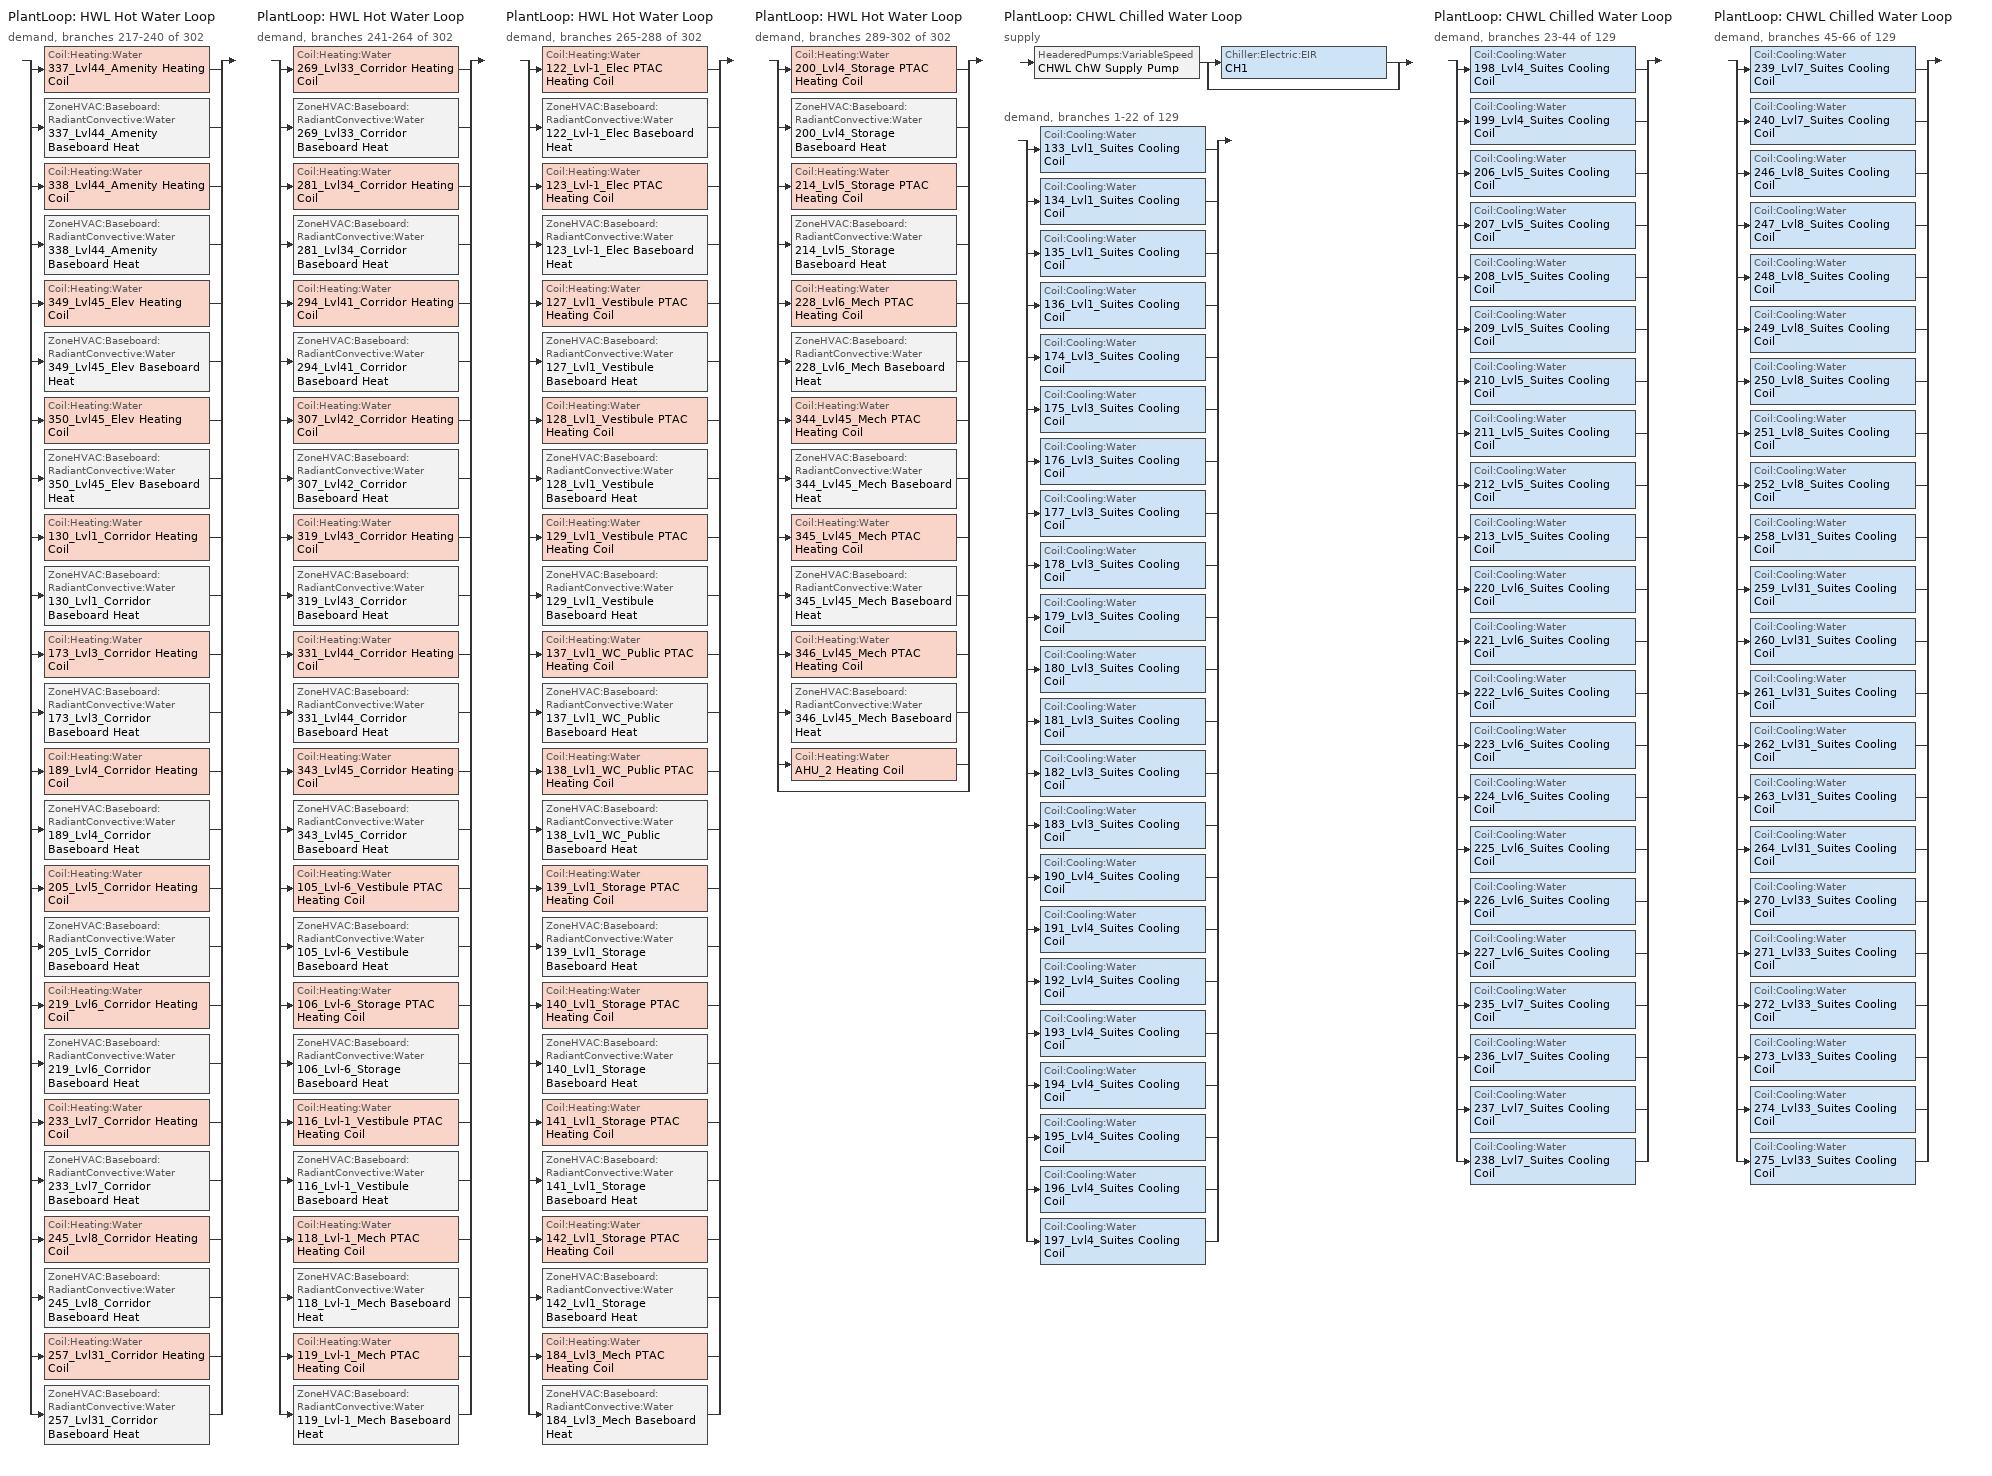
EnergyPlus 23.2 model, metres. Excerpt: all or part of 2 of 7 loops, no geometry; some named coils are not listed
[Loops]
PlantLoop 'HWL Hot Water Loop'
 demand, branches 217-240 of 302: split
  | Coil:Heating:Water '337_Lvl44_Amenity Heating Coil'
  | ZoneHVAC:Baseboard:RadiantConvective:Water '337_Lvl44_Amenity Baseboard Heat'
  | Coil:Heating:Water '338_Lvl44_Amenity Heating Coil'
  | ZoneHVAC:Baseboard:RadiantConvective:Water '338_Lvl44_Amenity Baseboard Heat'
  | Coil:Heating:Water '349_Lvl45_Elev Heating Coil'
  | ZoneHVAC:Baseboard:RadiantConvective:Water '349_Lvl45_Elev Baseboard Heat'
  | Coil:Heating:Water '350_Lvl45_Elev Heating Coil'
  | ZoneHVAC:Baseboard:RadiantConvective:Water '350_Lvl45_Elev Baseboard Heat'
  | Coil:Heating:Water '130_Lvl1_Corridor Heating Coil'
  | ZoneHVAC:Baseboard:RadiantConvective:Water '130_Lvl1_Corridor Baseboard Heat'
  | Coil:Heating:Water '173_Lvl3_Corridor Heating Coil'
  | ZoneHVAC:Baseboard:RadiantConvective:Water '173_Lvl3_Corridor Baseboard Heat'
  | Coil:Heating:Water '189_Lvl4_Corridor Heating Coil'
  | ZoneHVAC:Baseboard:RadiantConvective:Water '189_Lvl4_Corridor Baseboard Heat'
  | Coil:Heating:Water '205_Lvl5_Corridor Heating Coil'
  | ZoneHVAC:Baseboard:RadiantConvective:Water '205_Lvl5_Corridor Baseboard Heat'
  | Coil:Heating:Water '219_Lvl6_Corridor Heating Coil'
  | ZoneHVAC:Baseboard:RadiantConvective:Water '219_Lvl6_Corridor Baseboard Heat'
  | Coil:Heating:Water '233_Lvl7_Corridor Heating Coil'
  | ZoneHVAC:Baseboard:RadiantConvective:Water '233_Lvl7_Corridor Baseboard Heat'
  | Coil:Heating:Water '245_Lvl8_Corridor Heating Coil'
  | ZoneHVAC:Baseboard:RadiantConvective:Water '245_Lvl8_Corridor Baseboard Heat'
  | Coil:Heating:Water '257_Lvl31_Corridor Heating Coil'
  | ZoneHVAC:Baseboard:RadiantConvective:Water '257_Lvl31_Corridor Baseboard Heat'
PlantLoop 'HWL Hot Water Loop'
 demand, branches 241-264 of 302: split
  | Coil:Heating:Water '269_Lvl33_Corridor Heating Coil'
  | ZoneHVAC:Baseboard:RadiantConvective:Water '269_Lvl33_Corridor Baseboard Heat'
  | Coil:Heating:Water '281_Lvl34_Corridor Heating Coil'
  | ZoneHVAC:Baseboard:RadiantConvective:Water '281_Lvl34_Corridor Baseboard Heat'
  | Coil:Heating:Water '294_Lvl41_Corridor Heating Coil'
  | ZoneHVAC:Baseboard:RadiantConvective:Water '294_Lvl41_Corridor Baseboard Heat'
  | Coil:Heating:Water '307_Lvl42_Corridor Heating Coil'
  | ZoneHVAC:Baseboard:RadiantConvective:Water '307_Lvl42_Corridor Baseboard Heat'
  | Coil:Heating:Water '319_Lvl43_Corridor Heating Coil'
  | ZoneHVAC:Baseboard:RadiantConvective:Water '319_Lvl43_Corridor Baseboard Heat'
  | Coil:Heating:Water '331_Lvl44_Corridor Heating Coil'
  | ZoneHVAC:Baseboard:RadiantConvective:Water '331_Lvl44_Corridor Baseboard Heat'
  | Coil:Heating:Water '343_Lvl45_Corridor Heating Coil'
  | ZoneHVAC:Baseboard:RadiantConvective:Water '343_Lvl45_Corridor Baseboard Heat'
  | Coil:Heating:Water '105_Lvl-6_Vestibule PTAC Heating Coil'
  | ZoneHVAC:Baseboard:RadiantConvective:Water '105_Lvl-6_Vestibule Baseboard Heat'
  | Coil:Heating:Water '106_Lvl-6_Storage PTAC Heating Coil'
  | ZoneHVAC:Baseboard:RadiantConvective:Water '106_Lvl-6_Storage Baseboard Heat'
  | Coil:Heating:Water '116_Lvl-1_Vestibule PTAC Heating Coil'
  | ZoneHVAC:Baseboard:RadiantConvective:Water '116_Lvl-1_Vestibule Baseboard Heat'
  | Coil:Heating:Water '118_Lvl-1_Mech PTAC Heating Coil'
  | ZoneHVAC:Baseboard:RadiantConvective:Water '118_Lvl-1_Mech Baseboard Heat'
  | Coil:Heating:Water '119_Lvl-1_Mech PTAC Heating Coil'
  | ZoneHVAC:Baseboard:RadiantConvective:Water '119_Lvl-1_Mech Baseboard Heat'
PlantLoop 'HWL Hot Water Loop'
 demand, branches 265-288 of 302: split
  | Coil:Heating:Water '122_Lvl-1_Elec PTAC Heating Coil'
  | ZoneHVAC:Baseboard:RadiantConvective:Water '122_Lvl-1_Elec Baseboard Heat'
  | Coil:Heating:Water '123_Lvl-1_Elec PTAC Heating Coil'
  | ZoneHVAC:Baseboard:RadiantConvective:Water '123_Lvl-1_Elec Baseboard Heat'
  | Coil:Heating:Water '127_Lvl1_Vestibule PTAC Heating Coil'
  | ZoneHVAC:Baseboard:RadiantConvective:Water '127_Lvl1_Vestibule Baseboard Heat'
  | Coil:Heating:Water '128_Lvl1_Vestibule PTAC Heating Coil'
  | ZoneHVAC:Baseboard:RadiantConvective:Water '128_Lvl1_Vestibule Baseboard Heat'
  | Coil:Heating:Water '129_Lvl1_Vestibule PTAC Heating Coil'
  | ZoneHVAC:Baseboard:RadiantConvective:Water '129_Lvl1_Vestibule Baseboard Heat'
  | Coil:Heating:Water '137_Lvl1_WC_Public PTAC Heating Coil'
  | ZoneHVAC:Baseboard:RadiantConvective:Water '137_Lvl1_WC_Public Baseboard Heat'
  | Coil:Heating:Water '138_Lvl1_WC_Public PTAC Heating Coil'
  | ZoneHVAC:Baseboard:RadiantConvective:Water '138_Lvl1_WC_Public Baseboard Heat'
  | Coil:Heating:Water '139_Lvl1_Storage PTAC Heating Coil'
  | ZoneHVAC:Baseboard:RadiantConvective:Water '139_Lvl1_Storage Baseboard Heat'
  | Coil:Heating:Water '140_Lvl1_Storage PTAC Heating Coil'
  | ZoneHVAC:Baseboard:RadiantConvective:Water '140_Lvl1_Storage Baseboard Heat'
  | Coil:Heating:Water '141_Lvl1_Storage PTAC Heating Coil'
  | ZoneHVAC:Baseboard:RadiantConvective:Water '141_Lvl1_Storage Baseboard Heat'
  | Coil:Heating:Water '142_Lvl1_Storage PTAC Heating Coil'
  | ZoneHVAC:Baseboard:RadiantConvective:Water '142_Lvl1_Storage Baseboard Heat'
  | Coil:Heating:Water '184_Lvl3_Mech PTAC Heating Coil'
  | ZoneHVAC:Baseboard:RadiantConvective:Water '184_Lvl3_Mech Baseboard Heat'
PlantLoop 'HWL Hot Water Loop'
 demand, branches 289-302 of 302: split
  | Coil:Heating:Water '200_Lvl4_Storage PTAC Heating Coil'
  | ZoneHVAC:Baseboard:RadiantConvective:Water '200_Lvl4_Storage Baseboard Heat'
  | Coil:Heating:Water '214_Lvl5_Storage PTAC Heating Coil'
  | ZoneHVAC:Baseboard:RadiantConvective:Water '214_Lvl5_Storage Baseboard Heat'
  | Coil:Heating:Water '228_Lvl6_Mech PTAC Heating Coil'
  | ZoneHVAC:Baseboard:RadiantConvective:Water '228_Lvl6_Mech Baseboard Heat'
  | Coil:Heating:Water '344_Lvl45_Mech PTAC Heating Coil'
  | ZoneHVAC:Baseboard:RadiantConvective:Water '344_Lvl45_Mech Baseboard Heat'
  | Coil:Heating:Water '345_Lvl45_Mech PTAC Heating Coil'
  | ZoneHVAC:Baseboard:RadiantConvective:Water '345_Lvl45_Mech Baseboard Heat'
  | Coil:Heating:Water '346_Lvl45_Mech PTAC Heating Coil'
  | ZoneHVAC:Baseboard:RadiantConvective:Water '346_Lvl45_Mech Baseboard Heat'
  | Coil:Heating:Water 'AHU_2 Heating Coil'
  | bypass
PlantLoop 'CHWL Chilled Water Loop'
 supply: HeaderedPumps:VariableSpeed 'CHWL ChW Supply Pump' > split
  | Chiller:Electric:EIR 'CH1'
  | bypass
 demand, branches 1-22 of 129: split
  | Coil:Cooling:Water '133_Lvl1_Suites Cooling Coil'
  | Coil:Cooling:Water '134_Lvl1_Suites Cooling Coil'
  | Coil:Cooling:Water '135_Lvl1_Suites Cooling Coil'
  | Coil:Cooling:Water '136_Lvl1_Suites Cooling Coil'
  | Coil:Cooling:Water '174_Lvl3_Suites Cooling Coil'
  | Coil:Cooling:Water '175_Lvl3_Suites Cooling Coil'
  | Coil:Cooling:Water '176_Lvl3_Suites Cooling Coil'
  | Coil:Cooling:Water '177_Lvl3_Suites Cooling Coil'
  | Coil:Cooling:Water '178_Lvl3_Suites Cooling Coil'
  | Coil:Cooling:Water '179_Lvl3_Suites Cooling Coil'
  | Coil:Cooling:Water '180_Lvl3_Suites Cooling Coil'
  | Coil:Cooling:Water '181_Lvl3_Suites Cooling Coil'
  | Coil:Cooling:Water '182_Lvl3_Suites Cooling Coil'
  | Coil:Cooling:Water '183_Lvl3_Suites Cooling Coil'
  | Coil:Cooling:Water '190_Lvl4_Suites Cooling Coil'
  | Coil:Cooling:Water '191_Lvl4_Suites Cooling Coil'
  | Coil:Cooling:Water '192_Lvl4_Suites Cooling Coil'
  | Coil:Cooling:Water '193_Lvl4_Suites Cooling Coil'
  | Coil:Cooling:Water '194_Lvl4_Suites Cooling Coil'
  | Coil:Cooling:Water '195_Lvl4_Suites Cooling Coil'
  | Coil:Cooling:Water '196_Lvl4_Suites Cooling Coil'
  | Coil:Cooling:Water '197_Lvl4_Suites Cooling Coil'
PlantLoop 'CHWL Chilled Water Loop'
 demand, branches 23-44 of 129: split
  | Coil:Cooling:Water '198_Lvl4_Suites Cooling Coil'
  | Coil:Cooling:Water '199_Lvl4_Suites Cooling Coil'
  | Coil:Cooling:Water '206_Lvl5_Suites Cooling Coil'
  | Coil:Cooling:Water '207_Lvl5_Suites Cooling Coil'
  | Coil:Cooling:Water '208_Lvl5_Suites Cooling Coil'
  | Coil:Cooling:Water '209_Lvl5_Suites Cooling Coil'
  | Coil:Cooling:Water '210_Lvl5_Suites Cooling Coil'
  | Coil:Cooling:Water '211_Lvl5_Suites Cooling Coil'
  | Coil:Cooling:Water '212_Lvl5_Suites Cooling Coil'
  | Coil:Cooling:Water '213_Lvl5_Suites Cooling Coil'
  | Coil:Cooling:Water '220_Lvl6_Suites Cooling Coil'
  | Coil:Cooling:Water '221_Lvl6_Suites Cooling Coil'
  | Coil:Cooling:Water '222_Lvl6_Suites Cooling Coil'
  | Coil:Cooling:Water '223_Lvl6_Suites Cooling Coil'
  | Coil:Cooling:Water '224_Lvl6_Suites Cooling Coil'
  | Coil:Cooling:Water '225_Lvl6_Suites Cooling Coil'
  | Coil:Cooling:Water '226_Lvl6_Suites Cooling Coil'
  | Coil:Cooling:Water '227_Lvl6_Suites Cooling Coil'
  | Coil:Cooling:Water '235_Lvl7_Suites Cooling Coil'
  | Coil:Cooling:Water '236_Lvl7_Suites Cooling Coil'
  | Coil:Cooling:Water '237_Lvl7_Suites Cooling Coil'
  | Coil:Cooling:Water '238_Lvl7_Suites Cooling Coil'
PlantLoop 'CHWL Chilled Water Loop'
 demand, branches 45-66 of 129: split
  | Coil:Cooling:Water '239_Lvl7_Suites Cooling Coil'
  | Coil:Cooling:Water '240_Lvl7_Suites Cooling Coil'
  | Coil:Cooling:Water '246_Lvl8_Suites Cooling Coil'
  | Coil:Cooling:Water '247_Lvl8_Suites Cooling Coil'
  | Coil:Cooling:Water '248_Lvl8_Suites Cooling Coil'
  | Coil:Cooling:Water '249_Lvl8_Suites Cooling Coil'
  | Coil:Cooling:Water '250_Lvl8_Suites Cooling Coil'
  | Coil:Cooling:Water '251_Lvl8_Suites Cooling Coil'
  | Coil:Cooling:Water '252_Lvl8_Suites Cooling Coil'
  | Coil:Cooling:Water '258_Lvl31_Suites Cooling Coil'
  | Coil:Cooling:Water '259_Lvl31_Suites Cooling Coil'
  | Coil:Cooling:Water '260_Lvl31_Suites Cooling Coil'
  | Coil:Cooling:Water '261_Lvl31_Suites Cooling Coil'
  | Coil:Cooling:Water '262_Lvl31_Suites Cooling Coil'
  | Coil:Cooling:Water '263_Lvl31_Suites Cooling Coil'
  | Coil:Cooling:Water '264_Lvl31_Suites Cooling Coil'
  | Coil:Cooling:Water '270_Lvl33_Suites Cooling Coil'
  | Coil:Cooling:Water '271_Lvl33_Suites Cooling Coil'
  | Coil:Cooling:Water '272_Lvl33_Suites Cooling Coil'
  | Coil:Cooling:Water '273_Lvl33_Suites Cooling Coil'
  | Coil:Cooling:Water '274_Lvl33_Suites Cooling Coil'
  | Coil:Cooling:Water '275_Lvl33_Suites Cooling Coil'
[DesignSpecification:OutdoorAir]
No_OA: Outdoor Air Method=Sum; Outdoor Air Flow per Person {m3/s-person}=0; Outdoor Air Flow per Zone Floor Area {m3/s-m2}=0
[DesignSpecification:ZoneAirDistribution]
Ez_0.8: Zone Air Distribution Effectiveness in Cooling Mode=0.8; Zone Air Distribution Effectiveness in Heating Mode=0.8
[Sizing:Zone] Zone Cooling Design Supply Air Temperature Input Method=SupplyAirTemperature; Zone Cooling Design Supply Air Temperature {C}=14; Zone Cooling Design Supply Air Temperature Difference {deltaC}=11.11; Zone Heating Design Supply Air Temperature Input Method=SupplyAirTemperature; Zone Heating Design Supply Air Temperature {C}=50; Zone Heating Design Supply Air Temperature Difference {deltaC}=30; Zone Cooling Design Supply Air Humidity Ratio {kgWater/kgDryAir}=0.008; Zone Heating Design Supply Air Humidity Ratio {kgWater/kgDryAir}=0.008; Design Specification Outdoor Air Object=No_OA; Cooling Design Air Flow Method=Flow/Zone; Cooling Design Air Flow Rate {m3/s}=0.024; Cooling Minimum Air Flow Fraction=0; Heating Design Air Flow Method=DesignDay; Heating Design Air Flow Rate {m3/s}=0; Heating Maximum Air Flow Fraction=0; Design Specification Zone Air Distribution Object=Ez_0.8
105_Lvl-6_Vestibule; 106_Lvl-6_Storage; 116_Lvl-1_Vestibule; 118_Lvl-1_Mech; 119_Lvl-1_Mech; 122_Lvl-1_Elec; 123_Lvl-1_Elec; 127_Lvl1_Vestibule; 128_Lvl1_Vestibule; 129_Lvl1_Vestibule; 137_Lvl1_WC_Public; 138_Lvl1_WC_Public; 139_Lvl1_Storage; 140_Lvl1_Storage; 141_Lvl1_Storage; 142_Lvl1_Storage; 184_Lvl3_Mech; 200_Lvl4_Storage; 214_Lvl5_Storage; 228_Lvl6_Mech; 344_Lvl45_Mech; 345_Lvl45_Mech; 346_Lvl45_Mech
[Sizing:Plant]
CHWL Chilled Water Loop: Loop Type=Cooling; Design Loop Exit Temperature {C}=7.22; Loop Design Temperature Difference {deltaC}=6.67
[ZoneControl:Thermostat] Control Type Schedule=HVACTemplate-Always 4; Control 1=HtgOnly_Tstat_Template Dual SP Control
Name | Zone or ZoneList
105_Lvl-6_Vestibule Thermostat | 105_Lvl-6_Vestibule
106_Lvl-6_Storage Thermostat | 106_Lvl-6_Storage
116_Lvl-1_Vestibule Thermostat | 116_Lvl-1_Vestibule
118_Lvl-1_Mech Thermostat | 118_Lvl-1_Mech
119_Lvl-1_Mech Thermostat | 119_Lvl-1_Mech
122_Lvl-1_Elec Thermostat | 122_Lvl-1_Elec
123_Lvl-1_Elec Thermostat | 123_Lvl-1_Elec
127_Lvl1_Vestibule Thermostat | 127_Lvl1_Vestibule
128_Lvl1_Vestibule Thermostat | 128_Lvl1_Vestibule
129_Lvl1_Vestibule Thermostat | 129_Lvl1_Vestibule
137_Lvl1_WC_Public Thermostat | 137_Lvl1_WC_Public
138_Lvl1_WC_Public Thermostat | 138_Lvl1_WC_Public
139_Lvl1_Storage Thermostat | 139_Lvl1_Storage
140_Lvl1_Storage Thermostat | 140_Lvl1_Storage
141_Lvl1_Storage Thermostat | 141_Lvl1_Storage
142_Lvl1_Storage Thermostat | 142_Lvl1_Storage
184_Lvl3_Mech Thermostat | 184_Lvl3_Mech
200_Lvl4_Storage Thermostat | 200_Lvl4_Storage
214_Lvl5_Storage Thermostat | 214_Lvl5_Storage
228_Lvl6_Mech Thermostat | 228_Lvl6_Mech
344_Lvl45_Mech Thermostat | 344_Lvl45_Mech
345_Lvl45_Mech Thermostat | 345_Lvl45_Mech
346_Lvl45_Mech Thermostat | 346_Lvl45_Mech
[ThermostatSetpoint:DualSetpoint]
HtgOnly_Tstat_Template Dual SP Control: Heating Setpoint Temperature Schedule=Corr_18C_Ann; Cooling Setpoint Temperature Schedule=NoClg_Ann
[ZoneHVAC:FourPipeFanCoil] Capacity Control Method=CyclingFan; Maximum Supply Air Flow Rate {m3/s}=autosize; Maximum Outdoor Air Flow Rate {m3/s}=0; Maximum Cold Water Flow Rate {m3/s}=autosize; Minimum Cold Water Flow Rate {m3/s}=0; Cooling Convergence Tolerance=0.001; Maximum Hot Water Flow Rate {m3/s}=autosize; Minimum Hot Water Flow Rate {m3/s}=0; Heating Convergence Tolerance=0.001
Name | Low Speed Supply Air Flow Ratio | Medium Speed Supply Air Flow Ratio | Supply Air Fan | Cooling Coil | Heating Coil
337_Lvl44_Amenity Fan Coil | 0.7 | 0.85 | 337_Lvl44_Amenity Supply Fan | 337_Lvl44_Amenity Cooling Coil | 337_Lvl44_Amenity Heating Coil
338_Lvl44_Amenity Fan Coil | 0.7 | 0.85 | 338_Lvl44_Amenity Supply Fan | 338_Lvl44_Amenity Cooling Coil | 338_Lvl44_Amenity Heating Coil
349_Lvl45_Elev Fan Coil | 0.7 | 0.85 | 349_Lvl45_Elev Supply Fan | 349_Lvl45_Elev Cooling Coil | 349_Lvl45_Elev Heating Coil
350_Lvl45_Elev Fan Coil | 0.7 | 0.85 | 350_Lvl45_Elev Supply Fan | 350_Lvl45_Elev Cooling Coil | 350_Lvl45_Elev Heating Coil
130_Lvl1_Corridor Fan Coil | 1 | 1 | 130_Lvl1_Corridor Supply Fan | 130_Lvl1_Corridor Cooling Coil | 130_Lvl1_Corridor Heating Coil
173_Lvl3_Corridor Fan Coil | 1 | 1 | 173_Lvl3_Corridor Supply Fan | 173_Lvl3_Corridor Cooling Coil | 173_Lvl3_Corridor Heating Coil
189_Lvl4_Corridor Fan Coil | 1 | 1 | 189_Lvl4_Corridor Supply Fan | 189_Lvl4_Corridor Cooling Coil | 189_Lvl4_Corridor Heating Coil
205_Lvl5_Corridor Fan Coil | 1 | 1 | 205_Lvl5_Corridor Supply Fan | 205_Lvl5_Corridor Cooling Coil | 205_Lvl5_Corridor Heating Coil
219_Lvl6_Corridor Fan Coil | 1 | 1 | 219_Lvl6_Corridor Supply Fan | 219_Lvl6_Corridor Cooling Coil | 219_Lvl6_Corridor Heating Coil
233_Lvl7_Corridor Fan Coil | 1 | 1 | 233_Lvl7_Corridor Supply Fan | 233_Lvl7_Corridor Cooling Coil | 233_Lvl7_Corridor Heating Coil
245_Lvl8_Corridor Fan Coil | 1 | 1 | 245_Lvl8_Corridor Supply Fan | 245_Lvl8_Corridor Cooling Coil | 245_Lvl8_Corridor Heating Coil
257_Lvl31_Corridor Fan Coil | 1 | 1 | 257_Lvl31_Corridor Supply Fan | 257_Lvl31_Corridor Cooling Coil | 257_Lvl31_Corridor Heating Coil
269_Lvl33_Corridor Fan Coil | 1 | 1 | 269_Lvl33_Corridor Supply Fan | 269_Lvl33_Corridor Cooling Coil | 269_Lvl33_Corridor Heating Coil
281_Lvl34_Corridor Fan Coil | 1 | 1 | 281_Lvl34_Corridor Supply Fan | 281_Lvl34_Corridor Cooling Coil | 281_Lvl34_Corridor Heating Coil
294_Lvl41_Corridor Fan Coil | 1 | 1 | 294_Lvl41_Corridor Supply Fan | 294_Lvl41_Corridor Cooling Coil | 294_Lvl41_Corridor Heating Coil
307_Lvl42_Corridor Fan Coil | 1 | 1 | 307_Lvl42_Corridor Supply Fan | 307_Lvl42_Corridor Cooling Coil | 307_Lvl42_Corridor Heating Coil
319_Lvl43_Corridor Fan Coil | 1 | 1 | 319_Lvl43_Corridor Supply Fan | 319_Lvl43_Corridor Cooling Coil | 319_Lvl43_Corridor Heating Coil
331_Lvl44_Corridor Fan Coil | 1 | 1 | 331_Lvl44_Corridor Supply Fan | 331_Lvl44_Corridor Cooling Coil | 331_Lvl44_Corridor Heating Coil
343_Lvl45_Corridor Fan Coil | 1 | 1 | 343_Lvl45_Corridor Supply Fan | 343_Lvl45_Corridor Cooling Coil | 343_Lvl45_Corridor Heating Coil
[ZoneHVAC:PackagedTerminalAirConditioner] Cooling Supply Air Flow Rate {m3/s}=autosize; Heating Supply Air Flow Rate {m3/s}=autosize; No Load Supply Air Flow Rate {m3/s}=0; Cooling Outdoor Air Flow Rate {m3/s}=autosize; Heating Outdoor Air Flow Rate {m3/s}=autosize; No Load Outdoor Air Flow Rate {m3/s}=autosize; Fan Placement=DrawThrough; Supply Air Fan Operating Mode Schedule=HVACTemplate-Always 0
Name | Supply Air Fan | Heating Coil | Cooling Coil
105_Lvl-6_Vestibule PTAC | 105_Lvl-6_Vestibule PTAC Supply Fan | 105_Lvl-6_Vestibule PTAC Heating Coil | 105_Lvl-6_Vestibule PTAC Cooling Coil
106_Lvl-6_Storage PTAC | 106_Lvl-6_Storage PTAC Supply Fan | 106_Lvl-6_Storage PTAC Heating Coil | 106_Lvl-6_Storage PTAC Cooling Coil
116_Lvl-1_Vestibule PTAC | 116_Lvl-1_Vestibule PTAC Supply Fan | 116_Lvl-1_Vestibule PTAC Heating Coil | 116_Lvl-1_Vestibule PTAC Cooling Coil
118_Lvl-1_Mech PTAC | 118_Lvl-1_Mech PTAC Supply Fan | 118_Lvl-1_Mech PTAC Heating Coil | 118_Lvl-1_Mech PTAC Cooling Coil
119_Lvl-1_Mech PTAC | 119_Lvl-1_Mech PTAC Supply Fan | 119_Lvl-1_Mech PTAC Heating Coil | 119_Lvl-1_Mech PTAC Cooling Coil
122_Lvl-1_Elec PTAC | 122_Lvl-1_Elec PTAC Supply Fan | 122_Lvl-1_Elec PTAC Heating Coil | 122_Lvl-1_Elec PTAC Cooling Coil
123_Lvl-1_Elec PTAC | 123_Lvl-1_Elec PTAC Supply Fan | 123_Lvl-1_Elec PTAC Heating Coil | 123_Lvl-1_Elec PTAC Cooling Coil
127_Lvl1_Vestibule PTAC | 127_Lvl1_Vestibule PTAC Supply Fan | 127_Lvl1_Vestibule PTAC Heating Coil | 127_Lvl1_Vestibule PTAC Cooling Coil
128_Lvl1_Vestibule PTAC | 128_Lvl1_Vestibule PTAC Supply Fan | 128_Lvl1_Vestibule PTAC Heating Coil | 128_Lvl1_Vestibule PTAC Cooling Coil
129_Lvl1_Vestibule PTAC | 129_Lvl1_Vestibule PTAC Supply Fan | 129_Lvl1_Vestibule PTAC Heating Coil | 129_Lvl1_Vestibule PTAC Cooling Coil
137_Lvl1_WC_Public PTAC | 137_Lvl1_WC_Public PTAC Supply Fan | 137_Lvl1_WC_Public PTAC Heating Coil | 137_Lvl1_WC_Public PTAC Cooling Coil
138_Lvl1_WC_Public PTAC | 138_Lvl1_WC_Public PTAC Supply Fan | 138_Lvl1_WC_Public PTAC Heating Coil | 138_Lvl1_WC_Public PTAC Cooling Coil
139_Lvl1_Storage PTAC | 139_Lvl1_Storage PTAC Supply Fan | 139_Lvl1_Storage PTAC Heating Coil | 139_Lvl1_Storage PTAC Cooling Coil
140_Lvl1_Storage PTAC | 140_Lvl1_Storage PTAC Supply Fan | 140_Lvl1_Storage PTAC Heating Coil | 140_Lvl1_Storage PTAC Cooling Coil
141_Lvl1_Storage PTAC | 141_Lvl1_Storage PTAC Supply Fan | 141_Lvl1_Storage PTAC Heating Coil | 141_Lvl1_Storage PTAC Cooling Coil
142_Lvl1_Storage PTAC | 142_Lvl1_Storage PTAC Supply Fan | 142_Lvl1_Storage PTAC Heating Coil | 142_Lvl1_Storage PTAC Cooling Coil
184_Lvl3_Mech PTAC | 184_Lvl3_Mech PTAC Supply Fan | 184_Lvl3_Mech PTAC Heating Coil | 184_Lvl3_Mech PTAC Cooling Coil
200_Lvl4_Storage PTAC | 200_Lvl4_Storage PTAC Supply Fan | 200_Lvl4_Storage PTAC Heating Coil | 200_Lvl4_Storage PTAC Cooling Coil
214_Lvl5_Storage PTAC | 214_Lvl5_Storage PTAC Supply Fan | 214_Lvl5_Storage PTAC Heating Coil | 214_Lvl5_Storage PTAC Cooling Coil
228_Lvl6_Mech PTAC | 228_Lvl6_Mech PTAC Supply Fan | 228_Lvl6_Mech PTAC Heating Coil | 228_Lvl6_Mech PTAC Cooling Coil
344_Lvl45_Mech PTAC | 344_Lvl45_Mech PTAC Supply Fan | 344_Lvl45_Mech PTAC Heating Coil | 344_Lvl45_Mech PTAC Cooling Coil
345_Lvl45_Mech PTAC | 345_Lvl45_Mech PTAC Supply Fan | 345_Lvl45_Mech PTAC Heating Coil | 345_Lvl45_Mech PTAC Cooling Coil
346_Lvl45_Mech PTAC | 346_Lvl45_Mech PTAC Supply Fan | 346_Lvl45_Mech PTAC Heating Coil | 346_Lvl45_Mech PTAC Cooling Coil
[ZoneHVAC:Baseboard:RadiantConvective:Water:Design] Heating Design Capacity Method=HeatingDesignCapacity; Convergence Tolerance=0.001; Fraction Radiant=0; Fraction of Radiant Energy Incident on People=0
337_Lvl44_Amenity Baseboard Heat Design Object; 338_Lvl44_Amenity Baseboard Heat Design Object; 349_Lvl45_Elev Baseboard Heat Design Object; 350_Lvl45_Elev Baseboard Heat Design Object; 130_Lvl1_Corridor Baseboard Heat Design Object; 173_Lvl3_Corridor Baseboard Heat Design Object; 189_Lvl4_Corridor Baseboard Heat Design Object; 205_Lvl5_Corridor Baseboard Heat Design Object; 219_Lvl6_Corridor Baseboard Heat Design Object; 233_Lvl7_Corridor Baseboard Heat Design Object; 245_Lvl8_Corridor Baseboard Heat Design Object; 257_Lvl31_Corridor Baseboard Heat Design Object; 269_Lvl33_Corridor Baseboard Heat Design Object; 281_Lvl34_Corridor Baseboard Heat Design Object; 294_Lvl41_Corridor Baseboard Heat Design Object; 307_Lvl42_Corridor Baseboard Heat Design Object; 319_Lvl43_Corridor Baseboard Heat Design Object; 331_Lvl44_Corridor Baseboard Heat Design Object; 343_Lvl45_Corridor Baseboard Heat Design Object; 105_Lvl-6_Vestibule Baseboard Heat Design Object; 106_Lvl-6_Storage Baseboard Heat Design Object; 116_Lvl-1_Vestibule Baseboard Heat Design Object; 118_Lvl-1_Mech Baseboard Heat Design Object; 119_Lvl-1_Mech Baseboard Heat Design Object; 122_Lvl-1_Elec Baseboard Heat Design Object; 123_Lvl-1_Elec Baseboard Heat Design Object; 127_Lvl1_Vestibule Baseboard Heat Design Object; 128_Lvl1_Vestibule Baseboard Heat Design Object; 129_Lvl1_Vestibule Baseboard Heat Design Object; 137_Lvl1_WC_Public Baseboard Heat Design Object; 138_Lvl1_WC_Public Baseboard Heat Design Object; 139_Lvl1_Storage Baseboard Heat Design Object; 140_Lvl1_Storage Baseboard Heat Design Object; 141_Lvl1_Storage Baseboard Heat Design Object; 142_Lvl1_Storage Baseboard Heat Design Object; 184_Lvl3_Mech Baseboard Heat Design Object; 200_Lvl4_Storage Baseboard Heat Design Object; 214_Lvl5_Storage Baseboard Heat Design Object; 228_Lvl6_Mech Baseboard Heat Design Object; 344_Lvl45_Mech Baseboard Heat Design Object; 345_Lvl45_Mech Baseboard Heat Design Object; 346_Lvl45_Mech Baseboard Heat Design Object
[ZoneHVAC:Baseboard:RadiantConvective:Water] Availability Schedule=Always Off; Rated Average Water Temperature {C}=82.2; Rated Water Mass Flow Rate {kg/s}=0.063; Heating Design Capacity {W}=autosize; Maximum Water Flow Rate {m3/s}=autosize
Name | Design Object
337_Lvl44_Amenity Baseboard Heat | 337_Lvl44_Amenity Baseboard Heat Design Object
338_Lvl44_Amenity Baseboard Heat | 338_Lvl44_Amenity Baseboard Heat Design Object
349_Lvl45_Elev Baseboard Heat | 349_Lvl45_Elev Baseboard Heat Design Object
350_Lvl45_Elev Baseboard Heat | 350_Lvl45_Elev Baseboard Heat Design Object
130_Lvl1_Corridor Baseboard Heat | 130_Lvl1_Corridor Baseboard Heat Design Object
173_Lvl3_Corridor Baseboard Heat | 173_Lvl3_Corridor Baseboard Heat Design Object
189_Lvl4_Corridor Baseboard Heat | 189_Lvl4_Corridor Baseboard Heat Design Object
205_Lvl5_Corridor Baseboard Heat | 205_Lvl5_Corridor Baseboard Heat Design Object
219_Lvl6_Corridor Baseboard Heat | 219_Lvl6_Corridor Baseboard Heat Design Object
233_Lvl7_Corridor Baseboard Heat | 233_Lvl7_Corridor Baseboard Heat Design Object
245_Lvl8_Corridor Baseboard Heat | 245_Lvl8_Corridor Baseboard Heat Design Object
257_Lvl31_Corridor Baseboard Heat | 257_Lvl31_Corridor Baseboard Heat Design Object
269_Lvl33_Corridor Baseboard Heat | 269_Lvl33_Corridor Baseboard Heat Design Object
281_Lvl34_Corridor Baseboard Heat | 281_Lvl34_Corridor Baseboard Heat Design Object
294_Lvl41_Corridor Baseboard Heat | 294_Lvl41_Corridor Baseboard Heat Design Object
307_Lvl42_Corridor Baseboard Heat | 307_Lvl42_Corridor Baseboard Heat Design Object
319_Lvl43_Corridor Baseboard Heat | 319_Lvl43_Corridor Baseboard Heat Design Object
331_Lvl44_Corridor Baseboard Heat | 331_Lvl44_Corridor Baseboard Heat Design Object
343_Lvl45_Corridor Baseboard Heat | 343_Lvl45_Corridor Baseboard Heat Design Object
105_Lvl-6_Vestibule Baseboard Heat | 105_Lvl-6_Vestibule Baseboard Heat Design Object
106_Lvl-6_Storage Baseboard Heat | 106_Lvl-6_Storage Baseboard Heat Design Object
116_Lvl-1_Vestibule Baseboard Heat | 116_Lvl-1_Vestibule Baseboard Heat Design Object
118_Lvl-1_Mech Baseboard Heat | 118_Lvl-1_Mech Baseboard Heat Design Object
119_Lvl-1_Mech Baseboard Heat | 119_Lvl-1_Mech Baseboard Heat Design Object
122_Lvl-1_Elec Baseboard Heat | 122_Lvl-1_Elec Baseboard Heat Design Object
123_Lvl-1_Elec Baseboard Heat | 123_Lvl-1_Elec Baseboard Heat Design Object
127_Lvl1_Vestibule Baseboard Heat | 127_Lvl1_Vestibule Baseboard Heat Design Object
128_Lvl1_Vestibule Baseboard Heat | 128_Lvl1_Vestibule Baseboard Heat Design Object
129_Lvl1_Vestibule Baseboard Heat | 129_Lvl1_Vestibule Baseboard Heat Design Object
137_Lvl1_WC_Public Baseboard Heat | 137_Lvl1_WC_Public Baseboard Heat Design Object
138_Lvl1_WC_Public Baseboard Heat | 138_Lvl1_WC_Public Baseboard Heat Design Object
139_Lvl1_Storage Baseboard Heat | 139_Lvl1_Storage Baseboard Heat Design Object
140_Lvl1_Storage Baseboard Heat | 140_Lvl1_Storage Baseboard Heat Design Object
141_Lvl1_Storage Baseboard Heat | 141_Lvl1_Storage Baseboard Heat Design Object
142_Lvl1_Storage Baseboard Heat | 142_Lvl1_Storage Baseboard Heat Design Object
184_Lvl3_Mech Baseboard Heat | 184_Lvl3_Mech Baseboard Heat Design Object
200_Lvl4_Storage Baseboard Heat | 200_Lvl4_Storage Baseboard Heat Design Object
214_Lvl5_Storage Baseboard Heat | 214_Lvl5_Storage Baseboard Heat Design Object
228_Lvl6_Mech Baseboard Heat | 228_Lvl6_Mech Baseboard Heat Design Object
344_Lvl45_Mech Baseboard Heat | 344_Lvl45_Mech Baseboard Heat Design Object
345_Lvl45_Mech Baseboard Heat | 345_Lvl45_Mech Baseboard Heat Design Object
346_Lvl45_Mech Baseboard Heat | 346_Lvl45_Mech Baseboard Heat Design Object
[Zone equipment]
105_Lvl-6_Vestibule: 105_Lvl-6_Vestibule PTAC, 105_Lvl-6_Vestibule Baseboard Heat
106_Lvl-6_Storage: 106_Lvl-6_Storage PTAC, 106_Lvl-6_Storage Baseboard Heat
116_Lvl-1_Vestibule: 116_Lvl-1_Vestibule PTAC, 116_Lvl-1_Vestibule Baseboard Heat
118_Lvl-1_Mech: 118_Lvl-1_Mech PTAC, 118_Lvl-1_Mech Baseboard Heat
119_Lvl-1_Mech: 119_Lvl-1_Mech PTAC, 119_Lvl-1_Mech Baseboard Heat
122_Lvl-1_Elec: 122_Lvl-1_Elec PTAC, 122_Lvl-1_Elec Baseboard Heat
123_Lvl-1_Elec: 123_Lvl-1_Elec PTAC, 123_Lvl-1_Elec Baseboard Heat
127_Lvl1_Vestibule: 127_Lvl1_Vestibule PTAC, 127_Lvl1_Vestibule Baseboard Heat
128_Lvl1_Vestibule: 128_Lvl1_Vestibule PTAC, 128_Lvl1_Vestibule Baseboard Heat
129_Lvl1_Vestibule: 129_Lvl1_Vestibule PTAC, 129_Lvl1_Vestibule Baseboard Heat
137_Lvl1_WC_Public: 137_Lvl1_WC_Public PTAC, 137_Lvl1_WC_Public Baseboard Heat
138_Lvl1_WC_Public: 138_Lvl1_WC_Public PTAC, 138_Lvl1_WC_Public Baseboard Heat
139_Lvl1_Storage: 139_Lvl1_Storage PTAC, 139_Lvl1_Storage Baseboard Heat
140_Lvl1_Storage: 140_Lvl1_Storage PTAC, 140_Lvl1_Storage Baseboard Heat
141_Lvl1_Storage: 141_Lvl1_Storage PTAC, 141_Lvl1_Storage Baseboard Heat
142_Lvl1_Storage: 142_Lvl1_Storage PTAC, 142_Lvl1_Storage Baseboard Heat
184_Lvl3_Mech: 184_Lvl3_Mech PTAC, 184_Lvl3_Mech Baseboard Heat
200_Lvl4_Storage: 200_Lvl4_Storage PTAC, 200_Lvl4_Storage Baseboard Heat
214_Lvl5_Storage: 214_Lvl5_Storage PTAC, 214_Lvl5_Storage Baseboard Heat
228_Lvl6_Mech: 228_Lvl6_Mech PTAC, 228_Lvl6_Mech Baseboard Heat
344_Lvl45_Mech: 344_Lvl45_Mech PTAC, 344_Lvl45_Mech Baseboard Heat
345_Lvl45_Mech: 345_Lvl45_Mech PTAC, 345_Lvl45_Mech Baseboard Heat
346_Lvl45_Mech: 346_Lvl45_Mech PTAC, 346_Lvl45_Mech Baseboard Heat
[Fan:SystemModel] Design Maximum Air Flow Rate {m3/s}=autosize; Speed Control Method=Discrete; Electric Power Minimum Flow Rate Fraction=0; Design Pressure Rise {Pa}=445; Motor Efficiency=0.9; Motor In Air Stream Fraction=1; Design Electric Power Consumption {W}=autosize; Design Power Sizing Method=TotalEfficiencyAndPressure; Fan Total Efficiency=0.7; Number of Speeds=1; Speed 1 Flow Fraction=1; Speed 1 Electric Power Fraction=1
133_Lvl1_Suites Supply Fan; 134_Lvl1_Suites Supply Fan; 135_Lvl1_Suites Supply Fan; 136_Lvl1_Suites Supply Fan; 174_Lvl3_Suites Supply Fan; 175_Lvl3_Suites Supply Fan; 176_Lvl3_Suites Supply Fan; 177_Lvl3_Suites Supply Fan; 178_Lvl3_Suites Supply Fan; 179_Lvl3_Suites Supply Fan; 180_Lvl3_Suites Supply Fan; 181_Lvl3_Suites Supply Fan; 182_Lvl3_Suites Supply Fan; 183_Lvl3_Suites Supply Fan; 190_Lvl4_Suites Supply Fan; 191_Lvl4_Suites Supply Fan; 192_Lvl4_Suites Supply Fan; 193_Lvl4_Suites Supply Fan; 194_Lvl4_Suites Supply Fan; 195_Lvl4_Suites Supply Fan; 196_Lvl4_Suites Supply Fan; 197_Lvl4_Suites Supply Fan; 198_Lvl4_Suites Supply Fan; 199_Lvl4_Suites Supply Fan; 206_Lvl5_Suites Supply Fan; 207_Lvl5_Suites Supply Fan; 208_Lvl5_Suites Supply Fan; 209_Lvl5_Suites Supply Fan; 210_Lvl5_Suites Supply Fan; 211_Lvl5_Suites Supply Fan; 212_Lvl5_Suites Supply Fan; 213_Lvl5_Suites Supply Fan; 220_Lvl6_Suites Supply Fan; 221_Lvl6_Suites Supply Fan; 222_Lvl6_Suites Supply Fan; 223_Lvl6_Suites Supply Fan; 224_Lvl6_Suites Supply Fan; 225_Lvl6_Suites Supply Fan; 226_Lvl6_Suites Supply Fan; 227_Lvl6_Suites Supply Fan; 235_Lvl7_Suites Supply Fan; 236_Lvl7_Suites Supply Fan; 237_Lvl7_Suites Supply Fan; 238_Lvl7_Suites Supply Fan; 239_Lvl7_Suites Supply Fan; 240_Lvl7_Suites Supply Fan; 246_Lvl8_Suites Supply Fan; 247_Lvl8_Suites Supply Fan; 248_Lvl8_Suites Supply Fan; 249_Lvl8_Suites Supply Fan; 250_Lvl8_Suites Supply Fan; 251_Lvl8_Suites Supply Fan; 252_Lvl8_Suites Supply Fan; 258_Lvl31_Suites Supply Fan; 259_Lvl31_Suites Supply Fan; 260_Lvl31_Suites Supply Fan; 261_Lvl31_Suites Supply Fan; 262_Lvl31_Suites Supply Fan; 263_Lvl31_Suites Supply Fan; 264_Lvl31_Suites Supply Fan; 270_Lvl33_Suites Supply Fan; 271_Lvl33_Suites Supply Fan; 272_Lvl33_Suites Supply Fan; 273_Lvl33_Suites Supply Fan; 274_Lvl33_Suites Supply Fan; 275_Lvl33_Suites Supply Fan
[Fan:OnOff] Availability Schedule=HVACTemplate-Always 1; Fan Total Efficiency=0.7; Pressure Rise {Pa}=148.4; Maximum Flow Rate {m3/s}=autosize; Motor Efficiency=0.9; Motor In Airstream Fraction=1
105_Lvl-6_Vestibule PTAC Supply Fan; 106_Lvl-6_Storage PTAC Supply Fan; 116_Lvl-1_Vestibule PTAC Supply Fan; 118_Lvl-1_Mech PTAC Supply Fan; 119_Lvl-1_Mech PTAC Supply Fan; 122_Lvl-1_Elec PTAC Supply Fan; 123_Lvl-1_Elec PTAC Supply Fan; 127_Lvl1_Vestibule PTAC Supply Fan; 128_Lvl1_Vestibule PTAC Supply Fan; 129_Lvl1_Vestibule PTAC Supply Fan; 137_Lvl1_WC_Public PTAC Supply Fan; 138_Lvl1_WC_Public PTAC Supply Fan; 139_Lvl1_Storage PTAC Supply Fan; 140_Lvl1_Storage PTAC Supply Fan; 141_Lvl1_Storage PTAC Supply Fan; 142_Lvl1_Storage PTAC Supply Fan; 184_Lvl3_Mech PTAC Supply Fan; 200_Lvl4_Storage PTAC Supply Fan; 214_Lvl5_Storage PTAC Supply Fan; 228_Lvl6_Mech PTAC Supply Fan; 344_Lvl45_Mech PTAC Supply Fan; 345_Lvl45_Mech PTAC Supply Fan; 346_Lvl45_Mech PTAC Supply Fan
[Coil:Cooling:Water] Design Water Flow Rate {m3/s}=autosize; Design Air Flow Rate {m3/s}=autosize; Design Inlet Water Temperature {C}=autosize; Design Inlet Air Temperature {C}=autosize; Design Outlet Air Temperature {C}=autosize; Design Inlet Air Humidity Ratio {kgWater/kgDryAir}=autosize; Design Outlet Air Humidity Ratio {kgWater/kgDryAir}=autosize; Type of Analysis=DetailedAnalysis; Heat Exchanger Configuration=CrossFlow
133_Lvl1_Suites Cooling Coil; 134_Lvl1_Suites Cooling Coil; 135_Lvl1_Suites Cooling Coil; 136_Lvl1_Suites Cooling Coil; 174_Lvl3_Suites Cooling Coil; 175_Lvl3_Suites Cooling Coil; 176_Lvl3_Suites Cooling Coil; 177_Lvl3_Suites Cooling Coil; 178_Lvl3_Suites Cooling Coil; 179_Lvl3_Suites Cooling Coil; 180_Lvl3_Suites Cooling Coil; 181_Lvl3_Suites Cooling Coil; 182_Lvl3_Suites Cooling Coil; 183_Lvl3_Suites Cooling Coil; 190_Lvl4_Suites Cooling Coil; 191_Lvl4_Suites Cooling Coil; 192_Lvl4_Suites Cooling Coil; 193_Lvl4_Suites Cooling Coil; 194_Lvl4_Suites Cooling Coil; 195_Lvl4_Suites Cooling Coil; 196_Lvl4_Suites Cooling Coil; 197_Lvl4_Suites Cooling Coil; 198_Lvl4_Suites Cooling Coil; 199_Lvl4_Suites Cooling Coil; 206_Lvl5_Suites Cooling Coil; 207_Lvl5_Suites Cooling Coil; 208_Lvl5_Suites Cooling Coil; 209_Lvl5_Suites Cooling Coil; 210_Lvl5_Suites Cooling Coil; 211_Lvl5_Suites Cooling Coil; 212_Lvl5_Suites Cooling Coil; 213_Lvl5_Suites Cooling Coil; 220_Lvl6_Suites Cooling Coil; 221_Lvl6_Suites Cooling Coil; 222_Lvl6_Suites Cooling Coil; 223_Lvl6_Suites Cooling Coil; 224_Lvl6_Suites Cooling Coil; 225_Lvl6_Suites Cooling Coil; 226_Lvl6_Suites Cooling Coil; 227_Lvl6_Suites Cooling Coil; 235_Lvl7_Suites Cooling Coil; 236_Lvl7_Suites Cooling Coil; 237_Lvl7_Suites Cooling Coil; 238_Lvl7_Suites Cooling Coil; 239_Lvl7_Suites Cooling Coil; 240_Lvl7_Suites Cooling Coil; 246_Lvl8_Suites Cooling Coil; 247_Lvl8_Suites Cooling Coil; 248_Lvl8_Suites Cooling Coil; 249_Lvl8_Suites Cooling Coil; 250_Lvl8_Suites Cooling Coil; 251_Lvl8_Suites Cooling Coil; 252_Lvl8_Suites Cooling Coil; 258_Lvl31_Suites Cooling Coil; 259_Lvl31_Suites Cooling Coil; 260_Lvl31_Suites Cooling Coil; 261_Lvl31_Suites Cooling Coil; 262_Lvl31_Suites Cooling Coil; 263_Lvl31_Suites Cooling Coil; 264_Lvl31_Suites Cooling Coil; 270_Lvl33_Suites Cooling Coil; 271_Lvl33_Suites Cooling Coil; 272_Lvl33_Suites Cooling Coil; 273_Lvl33_Suites Cooling Coil; 274_Lvl33_Suites Cooling Coil; 275_Lvl33_Suites Cooling Coil
[Coil:Cooling:DX:SingleSpeed] Availability Schedule=Always Off; Gross Rated Total Cooling Capacity {W}=10; Gross Rated Sensible Heat Ratio=autosize; Gross Rated Cooling COP {W/W}=3; Rated Air Flow Rate {m3/s}=autosize; Total Cooling Capacity Function of Temperature Curve=DX_NECB_CAPft; Energy Input Ratio Function of Temperature Curve=DX_NECB_EIRft; Part Load Fraction Correlation Curve=DX_NECB_EIRfPLR; Nominal Time for Condensate Removal to Begin {s}=0; Ratio of Initial Moisture Evaporation Rate and Steady State Latent Capacity=0; Maximum Cycling Rate {cycles/hr}=0; Latent Capacity Time Constant {s}=0; Condenser Type=AirCooled; Evaporative Condenser Effectiveness=0; Evaporative Condenser Pump Rated Power Consumption {W}=0; Crankcase Heater Capacity {W}=0; Maximum Outdoor Dry-Bulb Temperature for Crankcase Heater Operation {C}=10
Name | Total Cooling Capacity Function of Flow Fraction Curve | Energy Input Ratio Function of Flow Fraction Curve
105_Lvl-6_Vestibule PTAC Cooling Coil | 105_Lvl-6_Vestibule PTAC Cooling Coil Cap-FF | 105_Lvl-6_Vestibule PTAC Cooling Coil EIR-FF
106_Lvl-6_Storage PTAC Cooling Coil | 106_Lvl-6_Storage PTAC Cooling Coil Cap-FF | 106_Lvl-6_Storage PTAC Cooling Coil EIR-FF
116_Lvl-1_Vestibule PTAC Cooling Coil | 116_Lvl-1_Vestibule PTAC Cooling Coil Cap-FF | 116_Lvl-1_Vestibule PTAC Cooling Coil EIR-FF
118_Lvl-1_Mech PTAC Cooling Coil | 118_Lvl-1_Mech PTAC Cooling Coil Cap-FF | 118_Lvl-1_Mech PTAC Cooling Coil EIR-FF
119_Lvl-1_Mech PTAC Cooling Coil | 119_Lvl-1_Mech PTAC Cooling Coil Cap-FF | 119_Lvl-1_Mech PTAC Cooling Coil EIR-FF
122_Lvl-1_Elec PTAC Cooling Coil | 122_Lvl-1_Elec PTAC Cooling Coil Cap-FF | 122_Lvl-1_Elec PTAC Cooling Coil EIR-FF
123_Lvl-1_Elec PTAC Cooling Coil | 123_Lvl-1_Elec PTAC Cooling Coil Cap-FF | 123_Lvl-1_Elec PTAC Cooling Coil EIR-FF
127_Lvl1_Vestibule PTAC Cooling Coil | 127_Lvl1_Vestibule PTAC Cooling Coil Cap-FF | 127_Lvl1_Vestibule PTAC Cooling Coil EIR-FF
128_Lvl1_Vestibule PTAC Cooling Coil | 128_Lvl1_Vestibule PTAC Cooling Coil Cap-FF | 128_Lvl1_Vestibule PTAC Cooling Coil EIR-FF
129_Lvl1_Vestibule PTAC Cooling Coil | 129_Lvl1_Vestibule PTAC Cooling Coil Cap-FF | 129_Lvl1_Vestibule PTAC Cooling Coil EIR-FF
137_Lvl1_WC_Public PTAC Cooling Coil | 137_Lvl1_WC_Public PTAC Cooling Coil Cap-FF | 137_Lvl1_WC_Public PTAC Cooling Coil EIR-FF
138_Lvl1_WC_Public PTAC Cooling Coil | 138_Lvl1_WC_Public PTAC Cooling Coil Cap-FF | 138_Lvl1_WC_Public PTAC Cooling Coil EIR-FF
139_Lvl1_Storage PTAC Cooling Coil | 139_Lvl1_Storage PTAC Cooling Coil Cap-FF | 139_Lvl1_Storage PTAC Cooling Coil EIR-FF
140_Lvl1_Storage PTAC Cooling Coil | 140_Lvl1_Storage PTAC Cooling Coil Cap-FF | 140_Lvl1_Storage PTAC Cooling Coil EIR-FF
141_Lvl1_Storage PTAC Cooling Coil | 141_Lvl1_Storage PTAC Cooling Coil Cap-FF | 141_Lvl1_Storage PTAC Cooling Coil EIR-FF
142_Lvl1_Storage PTAC Cooling Coil | 142_Lvl1_Storage PTAC Cooling Coil Cap-FF | 142_Lvl1_Storage PTAC Cooling Coil EIR-FF
184_Lvl3_Mech PTAC Cooling Coil | 184_Lvl3_Mech PTAC Cooling Coil Cap-FF | 184_Lvl3_Mech PTAC Cooling Coil EIR-FF
200_Lvl4_Storage PTAC Cooling Coil | 200_Lvl4_Storage PTAC Cooling Coil Cap-FF | 200_Lvl4_Storage PTAC Cooling Coil EIR-FF
214_Lvl5_Storage PTAC Cooling Coil | 214_Lvl5_Storage PTAC Cooling Coil Cap-FF | 214_Lvl5_Storage PTAC Cooling Coil EIR-FF
228_Lvl6_Mech PTAC Cooling Coil | 228_Lvl6_Mech PTAC Cooling Coil Cap-FF | 228_Lvl6_Mech PTAC Cooling Coil EIR-FF
344_Lvl45_Mech PTAC Cooling Coil | 344_Lvl45_Mech PTAC Cooling Coil Cap-FF | 344_Lvl45_Mech PTAC Cooling Coil EIR-FF
345_Lvl45_Mech PTAC Cooling Coil | 345_Lvl45_Mech PTAC Cooling Coil Cap-FF | 345_Lvl45_Mech PTAC Cooling Coil EIR-FF
346_Lvl45_Mech PTAC Cooling Coil | 346_Lvl45_Mech PTAC Cooling Coil Cap-FF | 346_Lvl45_Mech PTAC Cooling Coil EIR-FF
[Coil:Heating:Water] U-Factor Times Area Value {W/K}=autosize; Maximum Water Flow Rate {m3/s}=autosize; Performance Input Method=UFactorTimesAreaAndDesignWaterFlowRate; Rated Capacity {W}=autosize; Rated Inlet Water Temperature {C}=82.2; Rated Inlet Air Temperature {C}=16.6; Rated Outlet Water Temperature {C}=71.1; Rated Outlet Air Temperature {C}=32.2; Rated Ratio for Air and Water Convection=0.5
Name | Availability Schedule
337_Lvl44_Amenity Heating Coil; 338_Lvl44_Amenity Heating Coil; 349_Lvl45_Elev Heating Coil; 350_Lvl45_Elev Heating Coil; 105_Lvl-6_Vestibule PTAC Heating Coil; 106_Lvl-6_Storage PTAC Heating Coil; 116_Lvl-1_Vestibule PTAC Heating Coil; 118_Lvl-1_Mech PTAC Heating Coil; 119_Lvl-1_Mech PTAC Heating Coil; 122_Lvl-1_Elec PTAC Heating Coil; 123_Lvl-1_Elec PTAC Heating Coil; 127_Lvl1_Vestibule PTAC Heating Coil; 128_Lvl1_Vestibule PTAC Heating Coil; 129_Lvl1_Vestibule PTAC Heating Coil; 137_Lvl1_WC_Public PTAC Heating Coil; 138_Lvl1_WC_Public PTAC Heating Coil; 139_Lvl1_Storage PTAC Heating Coil; 140_Lvl1_Storage PTAC Heating Coil; 141_Lvl1_Storage PTAC Heating Coil; 142_Lvl1_Storage PTAC Heating Coil; 184_Lvl3_Mech PTAC Heating Coil; 200_Lvl4_Storage PTAC Heating Coil; 214_Lvl5_Storage PTAC Heating Coil; 228_Lvl6_Mech PTAC Heating Coil; 344_Lvl45_Mech PTAC Heating Coil; 345_Lvl45_Mech PTAC Heating Coil; 346_Lvl45_Mech PTAC Heating Coil
130_Lvl1_Corridor Heating Coil; 173_Lvl3_Corridor Heating Coil; 189_Lvl4_Corridor Heating Coil; 205_Lvl5_Corridor Heating Coil; 219_Lvl6_Corridor Heating Coil; 233_Lvl7_Corridor Heating Coil; 245_Lvl8_Corridor Heating Coil; 257_Lvl31_Corridor Heating Coil; 269_Lvl33_Corridor Heating Coil; 281_Lvl34_Corridor Heating Coil; 294_Lvl41_Corridor Heating Coil; 307_Lvl42_Corridor Heating Coil; 319_Lvl43_Corridor Heating Coil; 331_Lvl44_Corridor Heating Coil; 343_Lvl45_Corridor Heating Coil | Always Off
[HeaderedPumps:VariableSpeed]
CHWL ChW Supply Pump: Total Design Flow Rate {m3/s}=autosize; Number of Pumps in Bank=2; Flow Sequencing Control Scheme=Sequential; Design Pump Head {Pa}=224182; Design Power Consumption {W}=autosize; Motor Efficiency=0.9; Fraction of Motor Inefficiencies to Fluid Stream=0; Coefficient 1 of the Part Load Performance Curve=0; Coefficient 2 of the Part Load Performance Curve=0; Coefficient 3 of the Part Load Performance Curve=1; Coefficient 4 of the Part Load Performance Curve=0; Minimum Flow Rate Fraction=0; Pump Control Type=Intermittent
[Chiller:Electric:EIR]
CH1: Reference Capacity {W}=1.96944e+06; Reference COP {W/W}=6.1; Reference Leaving Chilled Water Temperature {C}=6.67; Reference Entering Condenser Fluid Temperature {C}=29.4; Reference Chilled Water Flow Rate {m3/s}=autosize; Reference Condenser Fluid Flow Rate {m3/s}=autosize; Cooling Capacity Function of Temperature Curve=WC_Ctfgl_NECB_CAPft; Electric Input to Cooling Output Ratio Function of Temperature Curve=WC_Ctfgl_NECB_EIRft; Electric Input to Cooling Output Ratio Function of Part Load Ratio Curve=WC_Ctfgl_NECB_EIRfPLR; Minimum Part Load Ratio=0.2; Maximum Part Load Ratio=1; Optimum Part Load Ratio=1; Minimum Unloading Ratio=0.2; Condenser Type=WaterCooled; Condenser Fan Power Ratio {W/W}=0; Fraction of Compressor Electric Consumption Rejected by Condenser=1; Leaving Chilled Water Lower Temperature Limit {C}=2; Chiller Flow Mode=NotModulated; Design Heat Recovery Water Flow Rate {m3/s}=0; Sizing Factor=1; Basin Heater Capacity {W/K}=0; Basin Heater Setpoint Temperature {C}=2
[PlantLoop]
CHWL Chilled Water Loop: Fluid Type=Water; Plant Equipment Operation Scheme=CHWL Chiller Operation; Maximum Loop Temperature {C}=98; Minimum Loop Temperature {C}=1; Maximum Loop Flow Rate {m3/s}=autosize; Minimum Loop Flow Rate {m3/s}=0; Plant Loop Volume {m3}=autosize; Load Distribution Scheme=SequentialLoad; Plant Loop Demand Calculation Scheme=SingleSetpoint; Common Pipe Simulation=None
[PlantEquipmentList]
CHWL All Chillers: CH1
[PlantEquipmentOperation:CoolingLoad]
CHWL Chiller Operation All Hours: Load Range 1 Lower Limit {W}=0; Load Range 1 Upper Limit {W}=1000000000000000; Range 1 Equipment List=CHWL All Chillers
[PlantEquipmentOperationSchemes]
CHWL Chiller Operation: Control Scheme 1=CHWL Chiller Operation All Hours; Control Scheme 1 Schedule=HVACTemplate-Always 1
[Schedule:Compact]
HVACTemplate-Always 4: Through: 12/31, For: AllDays, Until: 24:00, 4
HVACTemplate-Always 0: Through: 12/31, For: AllDays, Until: 24:00, 0
HVACTemplate-Always 1: Through: 12/31, For: AllDays, Until: 24:00, 1
[Schedule:Constant]
Name | Hourly Value
Always Off | 0
NoClg_Ann | 99
Corr_18C_Ann | 18
[Curve:Quadratic]
Name | Coefficient1 Constant | Coefficient2 x | Coefficient3 x**2 | Minimum Value of x | Maximum Value of x
WC_Ctfgl_NECB_EIRfPLR | 0.171493 | 0.588202 | 0.237373 | 0 | 1
105_Lvl-6_Vestibule PTAC Cooling Coil Cap-FF; 106_Lvl-6_Storage PTAC Cooling Coil Cap-FF; 116_Lvl-1_Vestibule PTAC Cooling Coil Cap-FF; 118_Lvl-1_Mech PTAC Cooling Coil Cap-FF; 119_Lvl-1_Mech PTAC Cooling Coil Cap-FF; 122_Lvl-1_Elec PTAC Cooling Coil Cap-FF; 123_Lvl-1_Elec PTAC Cooling Coil Cap-FF; 127_Lvl1_Vestibule PTAC Cooling Coil Cap-FF; 128_Lvl1_Vestibule PTAC Cooling Coil Cap-FF; 129_Lvl1_Vestibule PTAC Cooling Coil Cap-FF; 137_Lvl1_WC_Public PTAC Cooling Coil Cap-FF; 138_Lvl1_WC_Public PTAC Cooling Coil Cap-FF; 139_Lvl1_Storage PTAC Cooling Coil Cap-FF; 140_Lvl1_Storage PTAC Cooling Coil Cap-FF; 141_Lvl1_Storage PTAC Cooling Coil Cap-FF; 142_Lvl1_Storage PTAC Cooling Coil Cap-FF; 184_Lvl3_Mech PTAC Cooling Coil Cap-FF; 200_Lvl4_Storage PTAC Cooling Coil Cap-FF; 214_Lvl5_Storage PTAC Cooling Coil Cap-FF; 228_Lvl6_Mech PTAC Cooling Coil Cap-FF; 344_Lvl45_Mech PTAC Cooling Coil Cap-FF; 345_Lvl45_Mech PTAC Cooling Coil Cap-FF; 346_Lvl45_Mech PTAC Cooling Coil Cap-FF | 0.8 | 0.2 | 0 | 0.5 | 1.5
105_Lvl-6_Vestibule PTAC Cooling Coil EIR-FF; 106_Lvl-6_Storage PTAC Cooling Coil EIR-FF; 116_Lvl-1_Vestibule PTAC Cooling Coil EIR-FF; 118_Lvl-1_Mech PTAC Cooling Coil EIR-FF; 119_Lvl-1_Mech PTAC Cooling Coil EIR-FF; 122_Lvl-1_Elec PTAC Cooling Coil EIR-FF; 123_Lvl-1_Elec PTAC Cooling Coil EIR-FF; 127_Lvl1_Vestibule PTAC Cooling Coil EIR-FF; 128_Lvl1_Vestibule PTAC Cooling Coil EIR-FF; 129_Lvl1_Vestibule PTAC Cooling Coil EIR-FF; 137_Lvl1_WC_Public PTAC Cooling Coil EIR-FF; 138_Lvl1_WC_Public PTAC Cooling Coil EIR-FF; 139_Lvl1_Storage PTAC Cooling Coil EIR-FF; 140_Lvl1_Storage PTAC Cooling Coil EIR-FF; 141_Lvl1_Storage PTAC Cooling Coil EIR-FF; 142_Lvl1_Storage PTAC Cooling Coil EIR-FF; 184_Lvl3_Mech PTAC Cooling Coil EIR-FF; 200_Lvl4_Storage PTAC Cooling Coil EIR-FF; 214_Lvl5_Storage PTAC Cooling Coil EIR-FF; 228_Lvl6_Mech PTAC Cooling Coil EIR-FF; 344_Lvl45_Mech PTAC Cooling Coil EIR-FF; 345_Lvl45_Mech PTAC Cooling Coil EIR-FF; 346_Lvl45_Mech PTAC Cooling Coil EIR-FF | 1.1552 | -0.1808 | 0.0256 | 0.5 | 1.5
[Curve:Cubic]
DX_NECB_EIRfPLR: Coefficient1 Constant=0.20123; Coefficient2 x=-0.0312175; Coefficient3 x**2=1.9505; Coefficient4 x**3=-1.12051; Minimum Value of x=0; Maximum Value of x=1; Input Unit Type for X=Dimensionless; Output Unit Type=Dimensionless
[Curve:Biquadratic] Minimum Value of x=4.44444; Maximum Value of x=23.88889; Minimum Value of y=23.88889; Maximum Value of y=46.11111
Name | Coefficient1 Constant | Coefficient2 x | Coefficient3 x**2 | Coefficient4 y | Coefficient5 y**2 | Coefficient6 x*y
WC_Ctfgl_NECB_CAPft | 0.707908 | -0.00200657 | -0.00259605 | 0.0300588 | -0.00105643 | 0.0020457
WC_Ctfgl_NECB_EIRft | 0.560523 | -0.0137816 | 6.56424e-05 | 0.0132194 | 0.000268596 | -0.000501131
DX_NECB_CAPft | 0.867905 | 0.0142459 | 0.000554364 | -0.00755748 | 3.3048e-05 | -0.000191808
DX_NECB_EIRft | 0.110271 | 0.0284933 | -0.000411156 | 0.0210359 | 0.000161028 | -0.000679104
